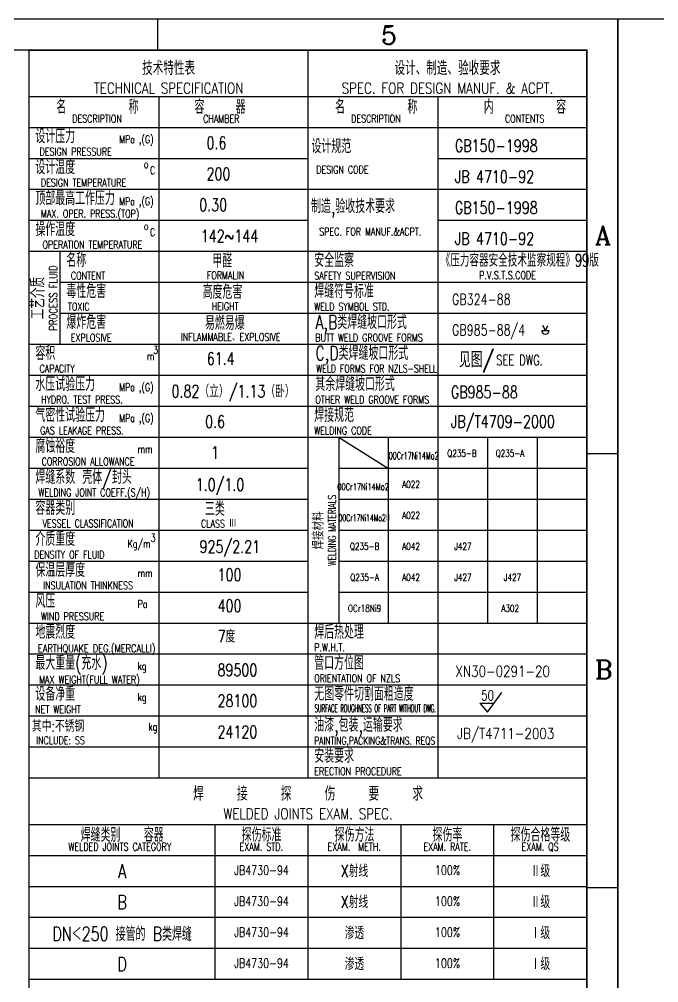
# Model space of a CAD drawing. Extents: x 16825 to 205982, y -10874 to 68273.
# Drawn here: x 177407 to 184630, y 57387 to 68273 of the extents above; entities that cross this region are included whole.
import ezdxf
from ezdxf.enums import TextEntityAlignment as Align

# ---------------------------------------------------------------- set-up
doc = ezdxf.new("R2010")
doc.units = 0
doc.header["$LTSCALE"] = 5
doc.header["$MEASUREMENT"] = 0
doc.linetypes.add('DIVIDE', pattern=[20, 15, -1, 1, -1, 1, -1])
doc.layers.get('0').update_dxf_attribs({"color": 4, "linetype": 'DIVIDE'})
for name, color, linetype in [('1', 3, 'CONTINUOUS'), ('4', 2, 'CONTINUOUS'), ('THK', 2, 'CONTINUOUS'), ('THN', 4, 'CONTINUOUS'), ('TK', 3, 'CONTINUOUS'), ('TXT', 3, 'CONTINUOUS'), ('TXT_E', 7, 'CONTINUOUS')]:
    doc.layers.add(name, color=color, linetype=linetype)
doc.styles.add('HZFS', font='simplex', dxfattribs={"width": 0.8, "bigfont": 'hzdx'})
doc.styles.add('ROMANC', font='romanc')
doc.styles.add('ROMANS', font='romans')
doc.styles.get("Standard").update_dxf_attribs({"font": 'simplex', "width": 0.75, "bigfont": 'hzdx'})

msp = doc.modelspace()

# ---------------------------------------------------------------- linework, layer by layer
msp.add_point((183819.065, 67922.715))
msp.add_point((183819.065, 67922.715))
at = {"layer": '4'}
msp.add_lwpolyline([(184169.065, 26657.715), (205981.872, 26657.715), (205981.872, 68272.715), (184169.065, 68272.715)], close=True, dxfattribs=at)
at = {"layer": 'THK'}
for p, q in [((177519.065, 47679.819), (177519.065, 67922.715)), ((177519.065, 56022.711), (177519.065, 67922.715)), ((180669.067, 59697.711), (180669.067, 67922.715)), ((180669.067, 59697.711), (180669.067, 67922.715)), ((183819.069, 67397.715), (177519.065, 67397.715)), ((183819.069, 67397.715), (177519.065, 67397.715)), ((183819.069, 67047.715), (177519.065, 67047.715)), ((183819.069, 67047.715), (177519.065, 67047.715)), ((177869.065, 64597.714), (177869.065, 65647.714)), ((177869.065, 64597.714), (177869.065, 65647.714)), ((181019.067, 61447.712), (181019.067, 63547.713)), ((181579.067, 61447.712), (181579.067, 63547.713)), ((183819.065, 59172.711), (177519.062, 59172.711)), ((179619.062, 57422.711), (179619.062, 59172.711)), ((179619.062, 57422.711), (179619.062, 59172.711)), ((180669.062, 57422.711), (180669.062, 59172.711)), ((180669.062, 57422.711), (180669.062, 59172.711)), ((181719.062, 57422.711), (181719.062, 59172.711)), ((181719.062, 57422.711), (181719.062, 59172.711)), ((182769.062, 57422.711), (182769.062, 59172.711)), ((182769.062, 57422.711), (182769.062, 59172.711))]:
    msp.add_line(p, q, dxfattribs=at)
at = {"layer": 'THN'}
for p, q in [((178989.066, 59697.711), (178989.066, 67397.715)), ((178989.066, 59697.711), (178989.066, 67397.715)), ((182139.067, 61447.712), (182139.067, 67397.715)), ((182139.067, 63547.713), (182139.067, 67397.715)), ((180669.067, 66697.715), (177519.065, 66697.715)), ((180669.067, 66697.715), (177519.065, 66697.715)), ((183819.069, 66697.715), (182139.067, 66697.715)), ((183819.069, 66697.715), (182139.067, 66697.715)), ((183819.069, 66347.715), (177519.065, 66347.715)), ((183819.069, 66347.715), (177519.065, 66347.715)), ((180669.067, 65997.714), (177519.065, 65997.714)), ((180669.067, 65997.714), (177519.065, 65997.714)), ((183819.069, 65997.714), (182139.067, 65997.714)), ((183819.069, 65997.714), (182139.067, 65997.714)), ((183819.069, 65647.714), (177519.065, 65647.714)), ((183819.069, 65647.714), (177519.065, 65647.714)), ((183819.069, 65297.714), (177869.065, 65297.714)), ((183819.069, 65297.714), (177869.065, 65297.714)), ((183819.069, 64947.714), (177869.065, 64947.714)), ((183819.069, 64947.714), (177869.065, 64947.714)), ((183819.069, 64597.714), (177519.065, 64597.714)), ((183819.069, 64597.714), (177519.065, 64597.714)), ((183819.069, 64247.713), (177519.065, 64247.713)), ((183819.069, 64247.713), (177519.065, 64247.713)), ((183819.069, 63897.713), (177519.065, 63897.713)), ((183819.069, 63897.713), (177519.065, 63897.713)), ((183819.069, 63547.713), (177519.065, 63547.713)), ((183819.069, 63547.713), (177519.065, 63547.713)), ((181019.067, 63547.713), (181579.067, 63197.713)), ((182699.067, 61447.712), (182699.067, 63547.713)), ((183259.067, 61447.712), (183259.067, 63547.713)), ((180669.067, 63197.713), (177519.065, 63197.713)), ((180669.067, 63197.713), (177519.065, 63197.713)), ((183819.069, 63197.713), (181019.067, 63197.713)), ((180669.067, 62847.713), (177519.065, 62847.713)), ((180669.067, 62847.713), (177519.065, 62847.713)), ((183819.069, 62847.713), (181019.067, 62847.713)), ((180669.067, 62497.712), (177519.065, 62497.712)), ((180669.067, 62497.712), (177519.065, 62497.712)), ((183819.069, 62497.712), (181019.067, 62497.712)), ((180669.067, 62147.712), (177519.065, 62147.712)), ((180669.067, 62147.712), (177519.065, 62147.712)), ((183819.069, 62147.712), (181019.067, 62147.712)), ((180669.067, 61797.712), (177519.065, 61797.712)), ((180669.067, 61797.712), (177519.065, 61797.712)), ((183819.069, 61797.712), (181019.067, 61797.712)), ((183819.069, 61447.712), (177519.065, 61447.712)), ((183819.069, 61447.712), (177519.065, 61447.712)), ((182139.067, 59697.711), (182139.067, 61447.712)), ((182139.067, 59697.711), (182139.067, 61447.712)), ((183819.069, 61097.712), (177519.065, 61097.712)), ((183819.069, 61097.712), (177519.065, 61097.712)), ((183819.069, 60747.711), (177519.065, 60747.711)), ((183819.069, 60747.711), (177519.065, 60747.711)), ((182695.918, 60445.682), (182858.511, 60667.91)), ((182609.314, 60545.083), (182695.918, 60445.682)), ((182609.314, 60545.083), (182768.645, 60545.083)), ((183819.069, 60397.711), (177519.065, 60397.711)), ((183819.069, 60397.711), (177519.065, 60397.711)), ((183819.069, 60047.711), (177519.065, 60047.711)), ((183819.069, 60047.711), (177519.065, 60047.711)), ((183819.069, 59697.711), (177519.065, 59697.711)), ((183819.065, 58822.711), (177519.062, 58822.711)), ((183819.065, 58822.711), (177519.062, 58822.711)), ((183819.065, 58472.711), (177519.062, 58472.711)), ((183819.065, 58472.711), (177519.062, 58472.711)), ((183819.065, 58122.711), (177519.062, 58122.711)), ((183819.065, 58122.711), (177519.062, 58122.711)), ((183819.065, 57772.711), (177519.062, 57772.711)), ((183819.065, 57772.711), (177519.062, 57772.711)), ((183819.065, 57422.711), (177519.062, 57422.711)), ((183819.065, 57422.711), (177519.062, 57422.711))]:
    msp.add_line(p, q, dxfattribs=at)
at = {"layer": 'TK'}
for p, q in [((184169.065, 68272.715), (159879.065, 68272.715)), ((178971.565, 67922.715), (178971.565, 68272.715)), ((184169.065, 26657.715), (184169.065, 68272.715)), ((183819.065, 67922.715), (160754.065, 67922.715)), ((183819.065, 27007.715), (183819.065, 67922.715)), ((183350.494, 64756.523), (183322.06, 64813.35)), ((183350.494, 64756.523), (183378.928, 64813.35)), ((183307.843, 64756.523), (183393.145, 64756.523)), ((183819.065, 63367.465), (184169.065, 63367.465)), ((183819.065, 58461.515), (184169.065, 58461.515))]:
    msp.add_line(p, q, dxfattribs=at)
at = {"layer": 'TK', "const_width": 17.5}
for points in [[(183819.065, 67922.715), (177519.065, 67922.715)], [(183819.065, 56022.711), (183819.065, 67922.715)]]:
    msp.add_lwpolyline(points, dxfattribs=at)
at = {"layer": 'TK'}
msp.add_arc((183350.494, 64756.523), 42.651, 180, 0, dxfattribs=at)

# ---------------------------------------------------------------- texts
at = {"layer": '1', "width": 0.75}
for s, height, p in [('0.6', 140, (179521.615, 66806.052)), ('GB150-1998', 140, (182326.944, 66774.264)), ('200', 140, (179521.615, 66456.052)), ('JB 4710-92', 140, (182326.944, 66424.264)), ('0.30', 140, (179440.058, 66106.052)), ('GB150-1998', 140, (182326.944, 66074.264)), ('142~144', 140, (179457.761, 65752.932)), ('JB 4710-92', 140, (182326.944, 65724.264)), ('61.4', 140, (179525.172, 64368.649)), ('0.82（立）/1.13（卧）', 140, (179126.919, 63999.949)), ('GB985-88', 140, (182282.388, 63990.014)), ('0.6', 140, (179506.126, 63656.05)), ('JB/T4709-2000', 140, (182282.388, 63657.908)), ('1', 140, (179574.286, 63306.05)), ('1.0/1.0', 140, (179400.208, 62944.046)), ('925/2.21', 140, (179444.034, 62244.046)), ('100', 140, (179647.282, 61926.368)), ('400', 140, (179647.282, 61576.367)), ('7度', 140, (179647.282, 61231.854)), ('89500', 140, (179645.94, 60851.077)), ('50', 112, (182624.884, 60577.292)), ('24120', 140, (179645.94, 60151.076))]:
    msp.add_text(s, height=height, dxfattribs=at).set_placement(p)
at = {"layer": '1'}
for s, height, width, p in [('SEE DWG.', 116.6667, 0.7, (183058.281, 64422.368)), ('28100', 140, 0.75, (179871.302, 60572.716))]:
    msp.add_text(s, height=height, dxfattribs=dict(at, width=width)).set_placement(p, align=Align.MIDDLE_CENTER)
at = {"layer": '1', "style": 'ROMANS', "width": 0.8}
for s, p in [('XN30-0291-20', (182334.508, 60844.538)), ('JB/T4711-2003', (182353.462, 60141.601))]:
    msp.add_text(s, height=122.5, dxfattribs=at).set_placement(p)
at = {"layer": 'TK', "style": 'ROMANC'}
for s, p in [('5', (181494.073, 67988.531)), ('A', (183909.12, 65727.337)), ('B', (183909.12, 60821.387))]:
    msp.add_text(s, height=210, dxfattribs=at).set_placement(p)
at = {"layer": 'TXT', "style": 'HZFS', "width": 0.8}
for s, p in [('技术特性表', (179094.066, 67642.715)), ('技术特性表', (179094.066, 67642.715)), ('设计、制造、验收要求', (182244.068, 67642.715)), ('设计、制造、验收要求', (182244.068, 67642.715)), ('焊    接    探    伤    要    求', (180669.063, 59444.527))]:
    msp.add_text(s, height=157.5, dxfattribs=at).set_placement(p, align=Align.CENTER)
at = {"layer": 'TXT', "style": 'HZFS', "width": 0.75}
for s, height, p in [('名        称', 157.5, (178289.065, 67292.284)), ('名        称', 157.5, (178289.065, 67292.284)), ('容    器 ', 157.5, (179714.685, 67291.854)), ('名        称', 157.5, (181439.067, 67292.284)), ('名        称', 157.5, (181439.067, 67292.284)), ('内        容', 157.5, (183119.068, 67292.284)), ('内        容', 157.5, (183119.068, 67292.284)), ('设计规范', 157.5, (180931.656, 66846.267)), ('设计规范', 157.5, (180931.656, 66846.267)), ('制造,验收技术要求', 157.5, (181176.656, 66146.267)), ('制造,验收技术要求', 157.5, (181176.656, 66146.267)), ('焊缝类别   容器', 157.5, (178569.062, 59066.85)), ('探伤标准', 157.5, (180144.063, 59066.85)), ('探伤标准', 157.5, (180144.063, 59066.85)), ('探伤方法', 157.5, (181194.063, 59066.85)), ('探伤方法', 157.5, (181194.063, 59066.85)), ('探伤率', 157.5, (182244.063, 59066.85)), ('探伤率', 157.5, (182244.063, 59066.85)), ('探伤合格等级', 157.5, (183294.063, 59066.85)), ('探伤合格等级', 157.5, (183294.063, 59066.85)), ('A', 157.5, (178569.062, 58646.85)), ('A', 157.5, (178569.062, 58646.85)), ('JB4730-94', 105.021, (180143.325, 58657.957)), ('X射线', 140.028, (181193.535, 58657.957)), ('100%', 105.021, (182243.745, 58657.957)), ('Ⅱ级', 140.028, (183293.955, 58657.957)), ('B', 157.5, (178569.062, 58296.85)), ('B', 157.5, (178569.062, 58296.85)), ('JB4730-94', 105.021, (180143.325, 58307.887)), ('X射线', 140.028, (181193.535, 58307.887)), ('100%', 105.021, (182243.745, 58307.957)), ('Ⅱ级', 140.028, (183293.955, 58307.957)), ('DN＜250 接管的 B类焊缝', 157.5, (178569.062, 57946.85)), ('渗透', 140.028, (181193.535, 57957.887)), ('Ⅰ级', 140.028, (183293.955, 57957.957)), ('JB4730-94', 105.021, (180143.325, 57957.887)), ('100%', 105.021, (182243.745, 57957.957)), ('D', 157.5, (178569.062, 57596.85)), ('D', 157.5, (178569.062, 57596.85)), ('JB4730-94', 105.021, (180143.325, 57607.887)), ('渗透', 140.028, (181193.535, 57607.887)), ('100%', 105.021, (182243.745, 57607.957)), ('Ⅰ级', 140.028, (183293.955, 57607.957))]:
    msp.add_text(s, height=height, dxfattribs=at).set_placement(p, align=Align.MIDDLE)
at = {"layer": 'TXT', "style": 'HZFS'}
for s, height, width, p in [('设计压力', 157.5, 0.75, (177589.065, 66872.284)), ('设计压力', 157.5, 0.75, (177589.065, 66872.284)), ('MPa ,(G)', 87.5, 0.75, (178534.065, 66872.284)), ('MPa ,(G)', 87.5, 0.75, (178534.065, 66872.284)), ('设计温度', 157.5, 0.75, (177589.065, 66522.284)), ('设计温度', 157.5, 0.75, (177589.065, 66522.284)), ('o', 87.5, 0.75, (178814.066, 66592.284)), ('o', 87.5, 0.75, (178814.066, 66592.284)), ('C', 87.5, 0.75, (178884.066, 66522.284)), ('C', 87.5, 0.75, (178884.066, 66522.284)), ('顶部最高工作压力', 157.5, 0.75, (177589.065, 66172.284)), ('顶部最高工作压力', 157.5, 0.75, (177589.065, 66172.284)), ('MPa ,(G)', 87.5, 0.75, (178534.065, 66172.284)), ('MPa ,(G)', 87.5, 0.75, (178534.065, 66172.284)), ('操作温度', 157.5, 0.75, (177589.065, 65822.284)), ('操作温度', 157.5, 0.75, (177589.065, 65822.284)), ('o', 87.5, 0.75, (178814.066, 65892.284)), ('C', 87.5, 0.75, (178884.066, 65822.284)), ('C', 87.5, 0.75, (178884.066, 65822.284)), ('名称', 157.5, 0.75, (177939.065, 65472.283)), ('名称', 157.5, 0.75, (177939.065, 65472.283)), ('安全监察', 157.5, 0.75, (180739.067, 65472.283)), ('《压力容器安全技术监察规程》99版', 145, 0.65, (182166.443, 65477.777)), ('甲醛', 157.5, 0.75, (179587.542, 65464.356)), ('毒性危害', 157.5, 0.75, (177939.065, 65122.283)), ('毒性危害', 157.5, 0.75, (177939.065, 65122.283)), ('高度危害', 157.5, 0.75, (179477.878, 65114.356)), ('焊缝符号标准', 157.5, 0.75, (180739.067, 65122.283)), ('焊缝符号标准', 157.5, 0.75, (180739.067, 65122.283)), ('GB324-88', 122.5, 0.75, (182295.587, 65047.016)), ('爆炸危害', 157.5, 0.75, (177939.065, 64772.283)), ('爆炸危害', 157.5, 0.75, (177939.065, 64772.283)), ('易燃易爆', 157.5, 0.75, (179504.213, 64763.247)), ('A,B类焊缝坡口形式', 157.5, 0.75, (180751.209, 64772.281)), ('A,B类焊缝坡口形式', 157.5, 0.75, (180751.209, 64772.281)), ('GB985-88/4', 122.5, 0.75, (182295.587, 64700.46)), ('容积', 157.5, 0.75, (177589.065, 64422.283)), ('容积', 157.5, 0.75, (177589.065, 64422.283)), ('3', 87.5, 0.75, (178919.066, 64492.283)), ('3', 87.5, 0.75, (178919.066, 64492.283)), ('C,D类焊缝坡口形式', 157.5, 0.75, (180751.209, 64422.281)), ('C,D类焊缝坡口形式', 157.5, 0.75, (180751.209, 64422.281)), ('m', 87.5, 0.75, (178849.066, 64422.283)), ('m', 87.5, 0.75, (178849.066, 64422.283)), ('见图/', 175, 0.8, (182373.281, 64340.177)), ('水压试验压力', 157.5, 0.75, (177589.065, 64072.283)), ('水压试验压力', 157.5, 0.75, (177589.065, 64072.283)), ('其余焊缝坡口形式', 157.5, 0.75, (180751.209, 64072.281)), ('其余焊缝坡口形式', 157.5, 0.75, (180751.209, 64072.281)), ('MPa ,(G)', 87.5, 0.75, (178534.065, 64072.283)), ('MPa ,(G)', 87.5, 0.75, (178534.065, 64072.283)), ('气密性试验压力', 157.5, 0.75, (177589.065, 63722.282)), ('气密性试验压力', 157.5, 0.75, (177589.065, 63722.282)), ('MPa ,(G)', 87.5, 0.75, (178534.065, 63722.282)), ('MPa ,(G)', 87.5, 0.75, (178534.065, 63722.282)), ('焊接规范', 157.5, 0.75, (180739.067, 63722.282)), ('焊接规范', 157.5, 0.75, (180739.067, 63722.282)), ('腐蚀裕度', 157.5, 0.75, (177589.065, 63372.282)), ('腐蚀裕度', 157.5, 0.75, (177589.065, 63372.282)), ('mm', 87.5, 0.75, (178744.066, 63372.282)), ('mm', 87.5, 0.75, (178744.066, 63372.282)), ('焊缝系数 壳体/封头', 157.5, 0.75, (177589.063, 63022.28)), ('焊缝系数 壳体/封头', 157.5, 0.75, (177589.063, 63022.28)), ('容器类别', 157.5, 0.75, (177589.065, 62672.282)), ('容器类别', 157.5, 0.75, (177589.065, 62672.282)), ('三类', 157.5, 0.75, (179504.213, 62663.246)), ('介质重度', 157.5, 0.75, (177589.065, 62322.282)), ('Kg/m', 87.5, 0.75, (178630.703, 62303.45)), ('3', 87.5, 0.75, (178889.523, 62370.141)), ('保温层厚度', 157.5, 0.75, (177589.065, 61972.281)), ('保温层厚度', 157.5, 0.75, (177589.065, 61972.281)), ('mm', 87.5, 0.75, (178744.066, 61972.281)), ('mm', 87.5, 0.75, (178744.066, 61972.281)), ('风压', 157.5, 0.75, (177589.065, 61622.281)), ('风压', 157.5, 0.75, (177589.065, 61622.281)), ('Pa', 87.5, 0.75, (178744.066, 61622.281)), ('Pa', 87.5, 0.75, (178744.066, 61622.281)), ('地震烈度', 157.5, 0.75, (177589.065, 61272.281)), ('地震烈度', 157.5, 0.75, (177589.065, 61272.281)), ('焊后热处理', 157.5, 0.75, (180739.067, 61272.28)), ('焊后热处理', 157.5, 0.75, (180739.067, 61272.28)), ('最大重量(充水)', 157.5, 0.75, (177589.065, 60922.281)), ('管口方位图', 157.5, 0.75, (180739.067, 60922.28)), ('kg', 87.5, 0.75, (178744.066, 60922.281)), ('kg', 87.5, 0.75, (178744.066, 60922.281)), ('设备净重', 157.5, 0.75, (177589.065, 60572.281)), ('无图零件切割面粗造度', 157.5, 0.75, (180739.067, 60572.28)), ('kg', 87.5, 0.75, (178744.066, 60572.281)), ('kg', 87.5, 0.75, (178744.066, 60572.281)), ('其中:不锈钢', 131.25, 0.7, (177550.419, 60222.28)), ('kg', 87.5, 0.75, (178865.799, 60235.502)), ('油漆,包装,运输要求', 157.5, 0.75, (180739.067, 60222.28)), ('油漆,包装,运输要求', 157.5, 0.75, (180739.067, 60222.28)), ('安装要求', 157.5, 0.75, (180739.067, 59872.28))]:
    msp.add_text(s, height=height, dxfattribs=dict(at, width=width)).set_placement(p)
at = {"layer": 'TXT', "style": 'HZFS', "width": 0.8}
for s, height, p in [('工艺介质', 157.5, (177694.065, 65122.714)), ('工艺介质', 157.5, (177694.065, 65122.714)), ('焊接材料', 122.64, (180844.067, 62497.712))]:
    msp.add_text(s, height=height, rotation=90, dxfattribs=at).set_placement(p, align=Align.CENTER)
at = {"layer": 'TXT'}
for s, height, width, p in [('00Cr17Ni14Mo2', 80, 0.6, (181861.841, 63342.686)), ('00Cr17Ni14Mo2', 75, 0.6, (181291.251, 62992.686)), ('00Cr17Ni14Mo2Ⅲ', 75, 0.55, (181307.351, 62642.686))]:
    msp.add_text(s, height=height, dxfattribs=dict(at, width=width)).set_placement(p, align=Align.MIDDLE)
at = {"layer": 'TXT', "width": 0.75}
for s, p in [('Q235-B', (182407.333, 63367.523)), ('Q235-A', (182950.327, 63367.523)), ('A022', (181832.507, 63017.522)), ('A022', (181832.507, 62667.522)), ('Q235-B', (181307.733, 62317.522)), ('A042', (181832.507, 62317.522)), ('J427', (182418.465, 62317.522)), ('Q235-A', (181307.733, 61967.522)), ('A042', (181832.507, 61967.522)), ('J427', (182418.465, 61967.522)), ('J427', (182978.465, 61967.522)), ('OCr18Ni9', (181307.733, 61617.522)), ('A302', (182952.507, 61617.522))]:
    msp.add_text(s, height=80, dxfattribs=at).set_placement(p, align=Align.MIDDLE_CENTER)
at = {"layer": 'TXT', "width": 0.691507}
msp.add_text('WELDING MATERIALS', height=87.5, rotation=90, dxfattribs=at).set_placement((180984.067, 62497.712), align=Align.CENTER)
at = {"layer": 'TXT_E', "style": 'HZFS'}
for s, height, width, p in [('TECHNICAL SPECIFICATION', 122.5, 0.8, (179094.066, 67432.715)), ('TECHNICAL SPECIFICATION', 122.5, 0.8, (179094.066, 67432.715)), ('SPEC. FOR DESIGN MANUF. & ACPT.', 122.5, 0.8, (182244.068, 67432.715)), ('SPEC. FOR DESIGN MANUF. & ACPT.', 122.5, 0.8, (182244.068, 67432.715)), ('DESCRIPTION', 87.50005, 0.75, (178285.764, 67104.825)), ('DESCRIPTION', 87.50005, 0.75, (178285.764, 67104.825)), ('CHAMBER ', 87.5, 0.75, (179711.383, 67104.395)), ('DESCRIPTION', 87.50005, 0.75, (181435.766, 67104.825)), ('DESCRIPTION', 87.50005, 0.75, (181435.766, 67104.825)), ('CONTENTS', 87.5, 0.75, (183115.767, 67104.825)), ('CONTENTS', 87.5, 0.75, (183115.767, 67104.825)), ('DESIGN PRESSURE', 87.5, 0.75, (178044.065, 66732.284)), ('DESIGN PRESSURE', 87.5, 0.75, (178044.065, 66732.284)), ('DESIGN CODE', 87.5, 0.75, (181056.525, 66530.294)), ('DESIGN CODE', 87.5, 0.75, (181056.525, 66530.294)), ('DESIGN TEMPERATURE', 87.5, 0.75, (178133.422, 66382.284)), ('DESIGN TEMPERATURE', 87.5, 0.75, (178133.422, 66382.284)), ('MAX. OPER. PRESS.(TOP)', 87.5, 0.75, (178207.621, 66032.284)), ('MAX. OPER. PRESS.(TOP)', 87.5, 0.75, (178207.621, 66032.284)), ('SPEC. FOR MANUF.&ACPT.', 87.5, 0.75, (181371.525, 65830.293)), ('SPEC. FOR MANUF.&ACPT.', 87.5, 0.75, (181371.525, 65830.293)), ('OPERATION TEMPERATURE', 87.5, 0.75, (178233.422, 65682.283)), ('OPERATION TEMPERATURE', 87.5, 0.75, (178233.422, 65682.283)), ('CONTENT', 87.5, 0.75, (178184.065, 65332.283)), ('CONTENT', 87.5, 0.75, (178184.065, 65332.283)), ('TOXIC', 87.5, 0.75, (178079.065, 64982.283)), ('TOXIC', 87.5, 0.75, (178079.065, 64982.283)), ('EXPLOSIVE', 87.5, 0.75, (178219.065, 64632.283)), ('EXPLOSIVE', 87.5, 0.75, (178219.065, 64632.283)), ('CAPACITY', 87.5, 0.75, (177834.065, 64282.283)), ('CAPACITY', 87.5, 0.75, (177834.065, 64282.283)), ('HYDRO. TEST PRESS.', 87.5, 0.75, (178114.065, 63932.283)), ('HYDRO. TEST PRESS.', 87.5, 0.75, (178114.065, 63932.283)), ('GAS LEAKAGE PRESS.', 87.5, 0.75, (178114.065, 63582.282)), ('GAS LEAKAGE PRESS.', 87.5, 0.75, (178114.065, 63582.282)), ('CORROSION ALLOWANCE', 87.5, 0.75, (178184.065, 63232.282)), ('CORROSION ALLOWANCE', 87.5, 0.75, (178184.065, 63232.282)), ('WELDING JOINT COEFF.(S/H)', 87.5, 0.75, (178254.065, 62882.282)), ('WELDING JOINT COEFF.(S/H)', 87.5, 0.75, (178254.065, 62882.282)), ('VESSEL CLASSIFICATION', 87.5, 0.75, (178184.065, 62532.282)), ('VESSEL CLASSIFICATION', 87.5, 0.75, (178184.065, 62532.282)), ('DENSITY OF FLUID', 87.5, 0.75, (177973.196, 62178.972)), ('INSULATION THINKNESS', 87.5, 0.75, (178184.065, 61832.281)), ('INSULATION THINKNESS', 87.5, 0.75, (178184.065, 61832.281)), ('WIND PRESSURE', 87.5, 0.75, (178009.065, 61482.281)), ('WIND PRESSURE', 87.5, 0.75, (178009.065, 61482.281)), ('MAX WEIGHT(FULL WATER)', 87.5, 0.75, (178199.124, 60768.56)), ('NET WEIGHT', 87.5, 0.75, (177843.851, 60432.281)), ('NET WEIGHT', 87.5, 0.75, (177843.851, 60432.281)), ('INCLUDE: SS', 87.5, 0.75, (177872.876, 60082.28)), ('WELDED JOINTS EXAM. SPEC.', 122.5, 0.8, (180669.063, 59234.527)), ('WELDED JOINTS CATEGORY ', 87.50005, 0.75, (178565.76, 58879.39)), ('EXAM. STD.', 87.5, 0.75, (180140.762, 58879.39)), ('EXAM. STD.', 87.5, 0.75, (180140.762, 58879.39)), ('EXAM.  METH.', 87.50005, 0.75, (181190.762, 58879.39)), ('EXAM.  METH.', 87.50005, 0.75, (181190.762, 58879.39)), ('EXAM. RATE.', 87.50005, 0.75, (182240.762, 58879.39)), ('EXAM. RATE.', 87.50005, 0.75, (182240.762, 58879.39)), ('EXAM. QS', 87.5, 0.75, (183290.762, 58879.39)), ('EXAM. QS', 87.5, 0.75, (183290.762, 58879.39))]:
    msp.add_text(s, height=height, dxfattribs=dict(at, width=width)).set_placement(p, align=Align.CENTER)
at = {"layer": 'TXT_E', "style": 'HZFS', "width": 0.8}
msp.add_text('PROCESS FLUID', height=87.5, rotation=90, dxfattribs=at).set_placement((177834.065, 65122.714), align=Align.CENTER)
msp.add_text('PROCESS FLUID', height=87.5, rotation=90, dxfattribs=at).set_placement((177834.065, 65122.714), align=Align.CENTER)
at = {"layer": 'TXT_E', "style": 'HZFS', "width": 0.75}
for s, p in [('FORMALIN', (179525.396, 65336.11)), ('P.V.S.T.S.CODE', (182601.601, 65337.404)), ('SAFETY SUPERVISION', (180739.067, 65332.283)), ('SAFETY SUPERVISION', (180739.067, 65332.283)), ('HEIGHT', (179580.359, 64986.11)), ('WELD SYMBOL STD.', (180739.067, 64982.283)), ('WELD SYMBOL STD.', (180739.067, 64982.283)), ('BUTT WELD GROOVE FORMS', (180751.209, 64632.281)), ('BUTT WELD GROOVE FORMS', (180751.209, 64632.281)), ('OTHER WELD GROOVE FORMS', (180751.209, 63932.28)), ('OTHER WELD GROOVE FORMS', (180751.209, 63932.28)), ('WELDING CODE', (180739.067, 63582.282)), ('WELDING CODE', (180739.067, 63582.282)), ('P.W.H.T.', (180739.067, 61132.28)), ('P.W.H.T.', (180739.067, 61132.28)), ('ORIENTATION OF NZLS', (180739.067, 60782.28)), ('ERECTION PROCEDURE', (180739.067, 59732.28))]:
    msp.add_text(s, height=87.5, dxfattribs=at).set_placement(p)
for s, p in [('INFLAMMABLE、EXPLOSIVE', (179794.097, 64682.316)), ('CLASS Ⅲ', (179660.897, 62573.685))]:
    msp.add_text(s, height=87.5, dxfattribs=at).set_placement(p, align=Align.MIDDLE_CENTER)
at = {"layer": 'TXT_E', "style": 'HZFS'}
for s, width, p, p2 in [('WELD FORMS FOR NZLS-SHELL', 0.656513, (180761.925, 64282.715), (182126.925, 64282.715)), ('WELD FORMS FOR NZLS-SHELL', 0.656513, (180761.925, 64282.715), (182126.925, 64282.715)), ('EARTHQUAKE DEG.(MERCALLI)', 0.680707, (177617.327, 61120.929), (178944.706, 61120.929)), ('EARTHQUAKE DEG.(MERCALLI)', 0.680707, (177617.327, 61120.929), (178944.706, 61120.929)), ('SURFACE ROUGHNESS OF PART WITHOUT DWG.', 0.438364, (180742.426, 60443.946), (182114.139, 60443.946)), ('PAINTING,PACKING&TRANS. REQS', 0.628513, (180737.729, 60077.898), (182104.744, 60077.898)), ('PAINTING,PACKING&TRANS. REQS', 0.628513, (180737.729, 60077.898), (182104.744, 60077.898))]:
    msp.add_text(s, height=87.5, dxfattribs=dict(at, width=width)).set_placement(p, p2, align=Align.FIT)

doc.saveas('drawing.dxf')
